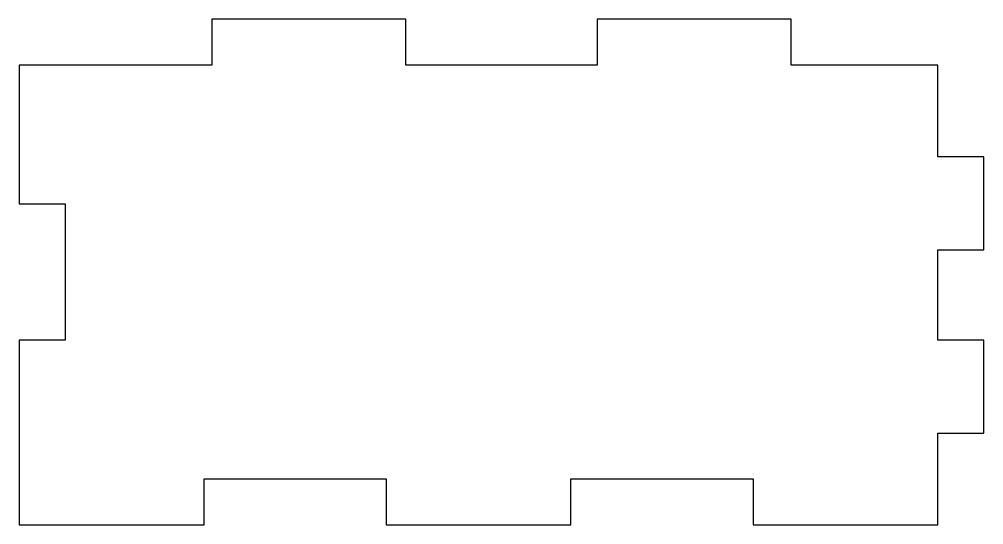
# Model space of a CAD drawing. Header units: millimetres. Extents: x -105 to 0, y 0 to 55.
import ezdxf

# ---------------------------------------------------------------- set-up
doc = ezdxf.new("R2010")
doc.units = ezdxf.units.MM
doc.layers.add('PERIMETER', color=5, linetype='CONTINUOUS')

msp = doc.modelspace()

# ---------------------------------------------------------------- linework, layer by layer
at = {"layer": 'PERIMETER'}
msp.add_lwpolyline([(-100.075, 34.925), (-100.075, 20.075), (-105.075, 20.075), (-105.075, -0.075), (-84.925, -0.075), (-84.925, 4.925), (-65.075, 4.925), (-65.075, -0.075), (-44.925, -0.075), (-44.925, 4.925), (-25.075, 4.925), (-25.075, -0.075), (-4.925, -0.075), (-4.925, 9.925), (0.075, 9.925), (0.075, 20.075), (-4.925, 20.075), (-4.925, 29.925), (0.075, 29.925), (0.075, 40.075), (-4.925, 40.075), (-4.925, 50.075), (-20.925, 50.075), (-20.925, 55.075), (-42.075, 55.075), (-42.075, 50.075), (-62.925, 50.075), (-62.925, 55.075), (-84.075, 55.075), (-84.075, 50.075), (-105.075, 50.075), (-105.075, 34.925)], close=True, dxfattribs=at)

doc.saveas('drawing.dxf')
